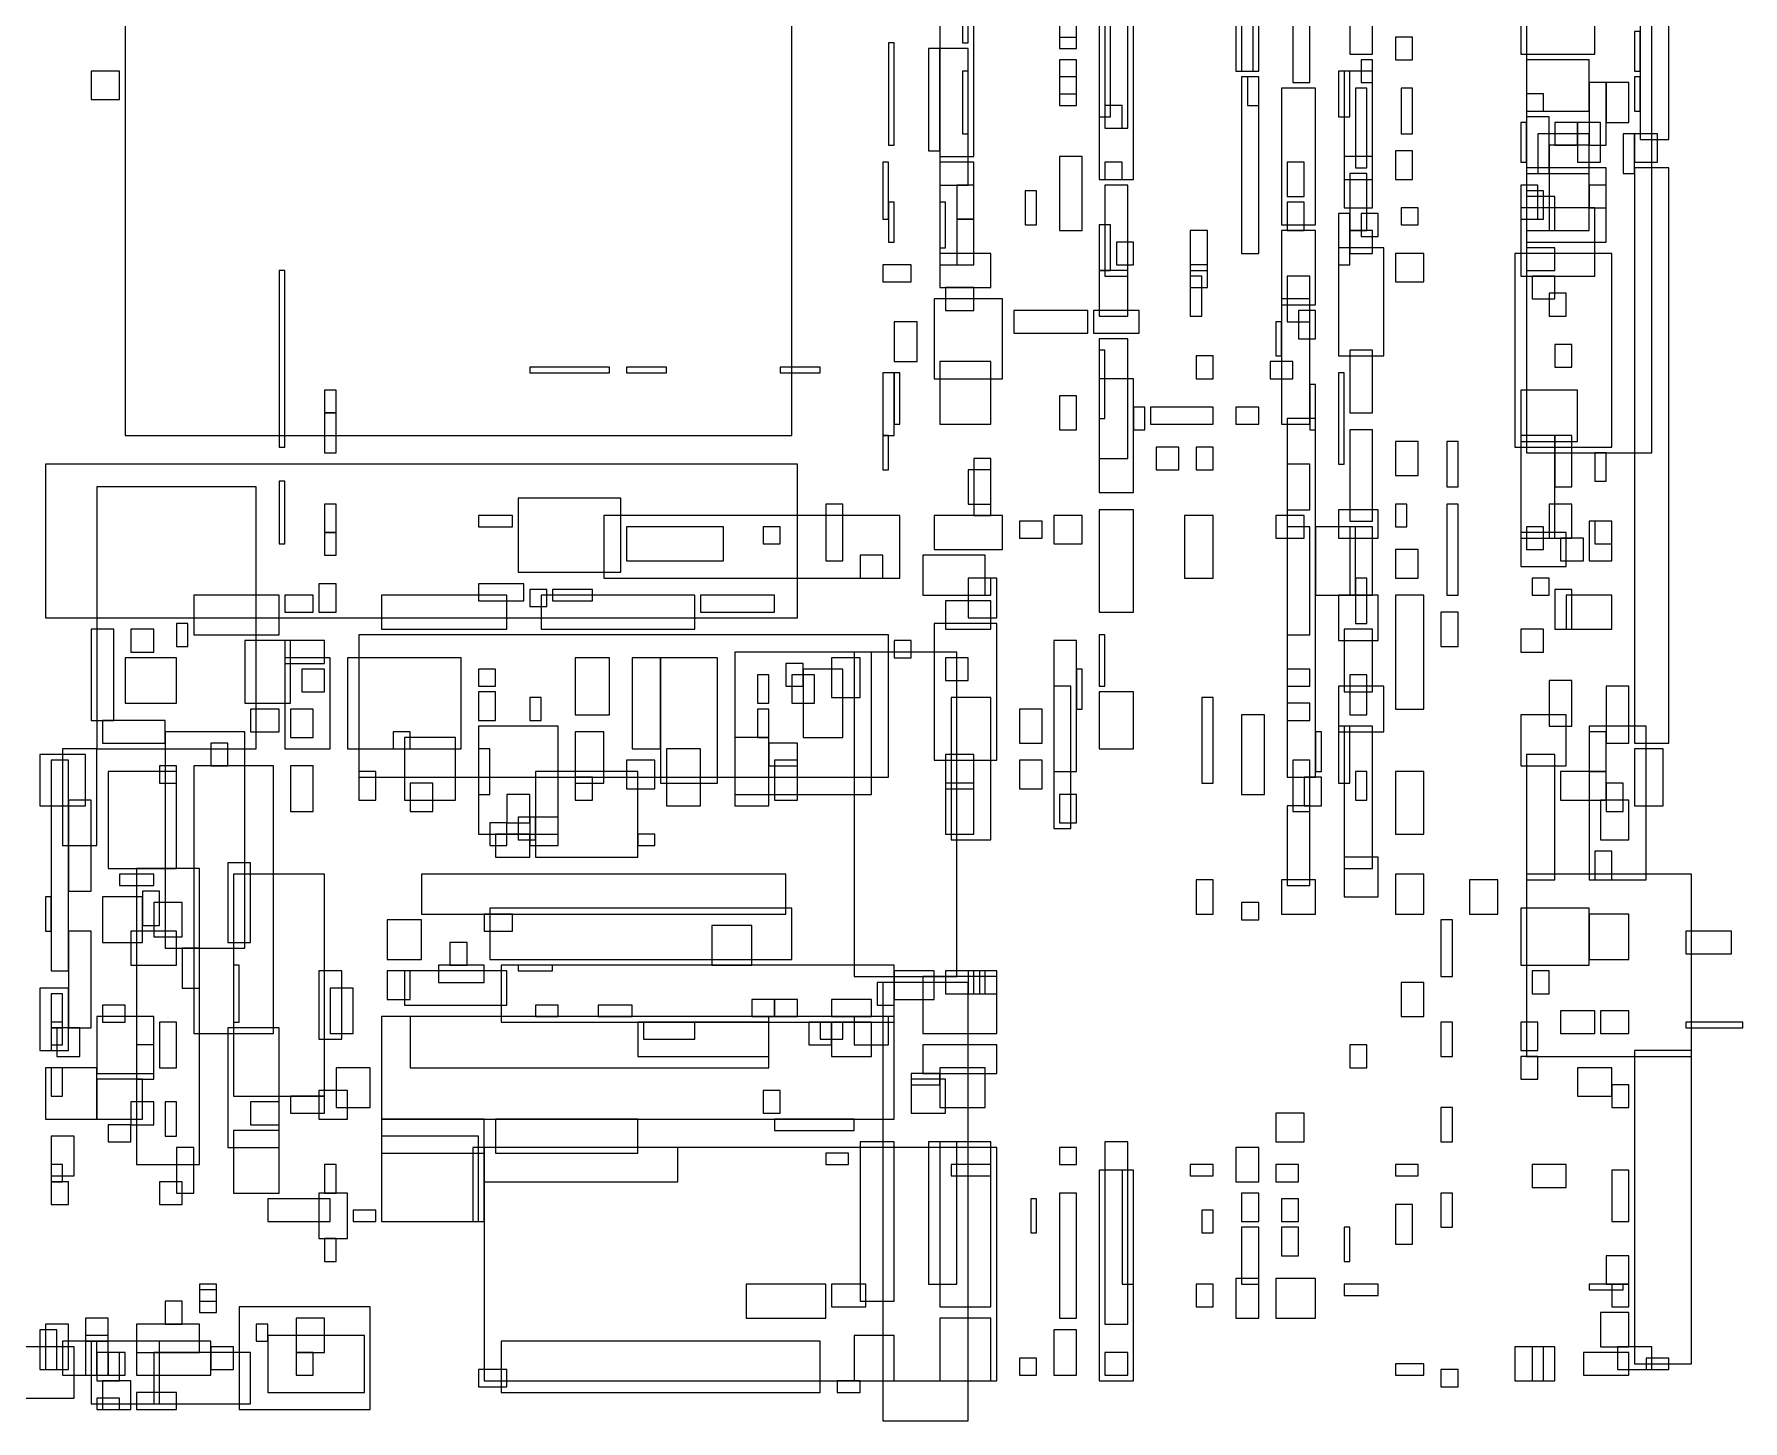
# Model space of a CAD drawing. Header units: metres. Extents: x 1 to 103, y 1 to 45.
# Drawn here: x 18.49 to 44.06, y 1.45 to 22.2 of the extents above; entities that cross this region are included whole.
import ezdxf

# ---------------------------------------------------------------- set-up
doc = ezdxf.new("R2010")
doc.units = ezdxf.units.M
for name, color, linetype in [('A_BLUE', 5, 'Continuous'), ('A_GREEN', 3, 'Continuous'), ('A_MAGENTA', 6, 'Continuous'), ('A_ORANGE', 30, 'Continuous'), ('A_RED', 1, 'Continuous'), ('A_WHITE', 7, 'Continuous'), ('A_YELLOW', 2, 'Continuous')]:
    doc.layers.add(name, color=color, linetype=linetype)

msp = doc.modelspace()

# ---------------------------------------------------------------- linework, layer by layer
at = {"layer": 'A_BLUE'}
for points in [[(25.312, 8.352), (29.83, 8.352), (29.83, 9.119), (25.312, 9.119)], [(20.966, 3.239), (21.222, 3.239), (21.222, 3.494), (20.966, 3.494)]]:
    msp.add_lwpolyline(points, close=True, dxfattribs=at)
at = {"layer": 'A_GREEN'}
for points in [[(40.824, 21.051), (41.761, 21.051), (41.761, 21.818), (40.824, 21.818)], [(42.017, 20.881), (42.358, 20.881), (42.358, 21.477), (42.017, 21.477)], [(34.517, 20.795), (34.773, 20.795), (34.773, 21.136), (34.517, 21.136)], [(42.273, 20.114), (42.443, 20.114), (42.443, 20.71), (42.273, 20.71)], [(31.193, 19.432), (31.278, 19.432), (31.278, 20.284), (31.193, 20.284)], [(31.193, 15.682), (31.278, 15.682), (31.278, 16.193), (31.193, 16.193)], [(41.761, 9.545), (42.614, 9.545), (42.614, 11.847), (41.761, 11.847)], [(25.312, 10.057), (25.568, 10.057), (25.568, 10.398), (25.312, 10.398)], [(25.909, 10.057), (26.335, 10.057), (26.335, 10.483), (25.909, 10.483)], [(27.528, 10.057), (27.784, 10.057), (27.784, 10.227), (27.528, 10.227)], [(19.602, 2.131), (19.858, 2.131), (19.858, 2.472), (19.602, 2.472)], [(22.415, 2.131), (22.67, 2.131), (22.67, 2.472), (22.415, 2.472)]]:
    msp.add_lwpolyline(points, close=True, dxfattribs=at)
at = {"layer": 'A_MAGENTA'}
for points in [[(19.858, 16.193), (29.83, 16.193), (29.83, 25.994), (19.858, 25.994)], [(42.528, 20.625), (42.955, 20.625), (42.955, 24.716), (42.528, 24.716)], [(42.443, 11.591), (42.955, 11.591), (42.955, 20.199), (42.443, 20.199)], [(41.25, 17.216), (41.506, 17.216), (41.506, 17.557), (41.25, 17.557)], [(41.25, 15.426), (41.506, 15.426), (41.506, 16.193), (41.25, 16.193)], [(25.739, 14.148), (27.273, 14.148), (27.273, 15.256), (25.739, 15.256)], [(30.341, 14.318), (30.597, 14.318), (30.597, 15.17), (30.341, 15.17)], [(41.165, 14.659), (41.506, 14.659), (41.506, 15.17), (41.165, 15.17)], [(27.358, 14.318), (28.807, 14.318), (28.807, 14.83), (27.358, 14.83)], [(29.403, 14.574), (29.659, 14.574), (29.659, 14.83), (29.403, 14.83)], [(41.25, 13.295), (41.506, 13.295), (41.506, 13.892), (41.25, 13.892)], [(20.881, 13.21), (22.159, 13.21), (22.159, 13.807), (20.881, 13.807)], [(22.244, 13.551), (22.67, 13.551), (22.67, 13.807), (22.244, 13.807)], [(23.693, 13.295), (25.568, 13.295), (25.568, 13.807), (23.693, 13.807)], [(26.08, 13.295), (28.381, 13.295), (28.381, 13.807), (26.08, 13.807)], [(28.466, 13.551), (29.574, 13.551), (29.574, 13.807), (28.466, 13.807)], [(30.767, 8.097), (32.301, 8.097), (32.301, 12.955), (30.767, 12.955)], [(41.165, 11.847), (41.506, 11.847), (41.506, 12.528), (41.165, 12.528)], [(21.136, 11.25), (21.392, 11.25), (21.392, 11.591), (21.136, 11.591)], [(20.881, 7.244), (22.074, 7.244), (22.074, 11.25), (20.881, 11.25)], [(19.602, 9.716), (20.625, 9.716), (20.625, 11.165), (19.602, 11.165)], [(24.119, 10.568), (24.46, 10.568), (24.46, 10.994), (24.119, 10.994)], [(19.006, 9.375), (19.347, 9.375), (19.347, 10.739), (19.006, 10.739)], [(24.29, 9.034), (29.744, 9.034), (29.744, 9.631), (24.29, 9.631)], [(25.227, 8.778), (25.653, 8.778), (25.653, 9.034), (25.227, 9.034)], [(19.006, 7.33), (19.347, 7.33), (19.347, 8.778), (19.006, 8.778)], [(23.778, 8.352), (24.29, 8.352), (24.29, 8.949), (23.778, 8.949)], [(24.716, 8.267), (24.972, 8.267), (24.972, 8.608), (24.716, 8.608)], [(31.193, 1.449), (32.472, 1.449), (32.472, 8.011), (31.193, 8.011)], [(42.443, 2.301), (43.295, 2.301), (43.295, 6.989), (42.443, 6.989)], [(25.398, 5.455), (27.528, 5.455), (27.528, 5.966), (25.398, 5.966)], [(29.574, 5.795), (30.767, 5.795), (30.767, 5.966), (29.574, 5.966)], [(25.483, 1.875), (30.256, 1.875), (30.256, 2.642), (25.483, 2.642)], [(20.284, 1.705), (21.733, 1.705), (21.733, 2.472), (20.284, 2.472)], [(30.511, 1.875), (30.852, 1.875), (30.852, 2.045), (30.511, 2.045)]]:
    msp.add_lwpolyline(points, close=True, dxfattribs=at)
at = {"layer": 'A_ORANGE'}
for points in [[(40.739, 21.903), (41.847, 21.903), (41.847, 24.886), (40.739, 24.886)], [(32.045, 20.369), (32.557, 20.369), (32.557, 23.608), (32.045, 23.608)], [(34.432, 20.966), (34.602, 20.966), (34.602, 22.585), (34.432, 22.585)], [(36.562, 21.648), (36.733, 21.648), (36.733, 22.585), (36.562, 22.585)], [(34.432, 20.028), (34.943, 20.028), (34.943, 22.33), (34.432, 22.33)], [(31.278, 20.54), (31.364, 20.54), (31.364, 22.074), (31.278, 22.074)], [(36.562, 18.92), (36.818, 18.92), (36.818, 21.562), (36.562, 21.562)], [(38.097, 20.028), (38.523, 20.028), (38.523, 21.648), (38.097, 21.648)], [(38.949, 20.71), (39.119, 20.71), (39.119, 21.392), (38.949, 21.392)], [(40.824, 21.051), (41.08, 21.051), (41.08, 21.307), (40.824, 21.307)], [(40.824, 20.114), (41.165, 20.114), (41.165, 20.966), (40.824, 20.966)], [(41.25, 20.54), (41.591, 20.54), (41.591, 20.881), (41.25, 20.881)], [(41.591, 20.284), (41.932, 20.284), (41.932, 20.881), (41.591, 20.881)], [(42.443, 20.284), (42.784, 20.284), (42.784, 20.71), (42.443, 20.71)], [(32.045, 18.75), (32.557, 18.75), (32.557, 20.284), (32.045, 20.284)], [(37.244, 19.773), (37.5, 19.773), (37.5, 20.284), (37.244, 20.284)], [(41.761, 19.602), (42.017, 19.602), (42.017, 19.943), (41.761, 19.943)], [(31.278, 19.091), (31.364, 19.091), (31.364, 19.688), (31.278, 19.688)], [(37.244, 19.261), (37.5, 19.261), (37.5, 19.688), (37.244, 19.688)], [(40.824, 19.432), (41.08, 19.432), (41.08, 19.858), (40.824, 19.858)], [(40.739, 18.58), (41.847, 18.58), (41.847, 19.602), (40.739, 19.602)], [(34.432, 18.665), (34.602, 18.665), (34.602, 19.347), (34.432, 19.347)], [(38.182, 18.92), (38.523, 18.92), (38.523, 19.261), (38.182, 19.261)], [(34.688, 18.75), (34.943, 18.75), (34.943, 19.091), (34.688, 19.091)], [(34.432, 17.983), (34.858, 17.983), (34.858, 18.665), (34.432, 18.665)], [(32.131, 18.068), (32.557, 18.068), (32.557, 18.409), (32.131, 18.409)], [(37.244, 17.898), (37.585, 17.898), (37.585, 18.58), (37.244, 18.58)], [(40.909, 18.239), (41.25, 18.239), (41.25, 18.58), (40.909, 18.58)], [(34.432, 16.449), (34.517, 16.449), (34.517, 17.472), (34.432, 17.472)], [(32.045, 16.364), (32.812, 16.364), (32.812, 17.301), (32.045, 17.301)], [(34.432, 15.341), (34.943, 15.341), (34.943, 17.045), (34.432, 17.045)], [(37.244, 11.08), (37.67, 11.08), (37.67, 16.449), (37.244, 16.449)], [(32.557, 15), (32.812, 15), (32.812, 15.852), (32.557, 15.852)], [(19.432, 11.506), (21.818, 11.506), (21.818, 15.426), (19.432, 15.426)], [(38.182, 13.807), (38.523, 13.807), (38.523, 14.83), (38.182, 14.83)], [(40.824, 14.489), (41.08, 14.489), (41.08, 14.83), (40.824, 14.83)], [(32.472, 13.807), (32.812, 13.807), (32.812, 14.062), (32.472, 14.062)], [(40.909, 13.807), (41.165, 13.807), (41.165, 14.062), (40.909, 14.062)], [(31.96, 11.335), (32.898, 11.335), (32.898, 13.381), (31.96, 13.381)], [(33.75, 11.165), (34.091, 11.165), (34.091, 13.125), (33.75, 13.125)], [(34.432, 12.443), (34.517, 12.443), (34.517, 13.21), (34.432, 13.21)], [(38.097, 12.358), (38.523, 12.358), (38.523, 13.295), (38.097, 13.295)], [(22.244, 11.506), (22.926, 11.506), (22.926, 12.869), (22.244, 12.869)], [(23.182, 11.506), (24.886, 11.506), (24.886, 12.869), (23.182, 12.869)], [(26.591, 12.017), (27.102, 12.017), (27.102, 12.869), (26.591, 12.869)], [(27.443, 11.506), (27.869, 11.506), (27.869, 12.869), (27.443, 12.869)], [(27.869, 10.994), (28.722, 10.994), (28.722, 12.869), (27.869, 12.869)], [(28.977, 10.824), (31.023, 10.824), (31.023, 12.955), (28.977, 12.955)], [(25.142, 12.443), (25.398, 12.443), (25.398, 12.699), (25.142, 12.699)], [(25.142, 11.932), (25.398, 11.932), (25.398, 12.358), (25.142, 12.358)], [(25.909, 11.932), (26.08, 11.932), (26.08, 12.273), (25.909, 12.273)], [(25.142, 10.227), (26.335, 10.227), (26.335, 11.847), (25.142, 11.847)], [(38.097, 9.716), (38.523, 9.716), (38.523, 11.847), (38.097, 11.847)], [(23.864, 11.506), (24.119, 11.506), (24.119, 11.761), (23.864, 11.761)], [(26.591, 10.994), (27.017, 10.994), (27.017, 11.761), (26.591, 11.761)], [(18.75, 8.182), (19.006, 8.182), (19.006, 11.335), (18.75, 11.335)], [(22.33, 10.568), (22.67, 10.568), (22.67, 11.25), (22.33, 11.25)], [(32.131, 10.227), (32.557, 10.227), (32.557, 10.994), (32.131, 10.994)], [(37.244, 9.46), (37.585, 9.46), (37.585, 10.653), (37.244, 10.653)], [(20.028, 5.284), (20.966, 5.284), (20.966, 9.716), (20.028, 9.716)], [(21.392, 8.608), (21.733, 8.608), (21.733, 9.801), (21.392, 9.801)], [(21.477, 7.415), (21.562, 7.415), (21.562, 8.267), (21.477, 8.267)], [(23.778, 7.756), (24.119, 7.756), (24.119, 8.182), (23.778, 8.182)], [(24.545, 8.011), (25.227, 8.011), (25.227, 8.267), (24.545, 8.267)], [(25.483, 7.415), (31.364, 7.415), (31.364, 8.267), (25.483, 8.267)], [(32.472, 7.841), (32.727, 7.841), (32.727, 8.182), (32.472, 8.182)], [(18.75, 7.33), (18.92, 7.33), (18.92, 7.841), (18.75, 7.841)], [(19.517, 7.415), (19.858, 7.415), (19.858, 7.67), (19.517, 7.67)], [(24.119, 6.733), (29.489, 6.733), (29.489, 7.5), (24.119, 7.5)], [(18.75, 6.989), (19.006, 6.989), (19.006, 7.33), (18.75, 7.33)], [(21.392, 5.54), (22.159, 5.54), (22.159, 7.33), (21.392, 7.33)], [(18.75, 6.307), (18.92, 6.307), (18.92, 6.733), (18.75, 6.733)], [(23.693, 5.455), (25.227, 5.455), (25.227, 5.966), (23.693, 5.966)], [(30.852, 3.239), (31.364, 3.239), (31.364, 5.625), (30.852, 5.625)], [(32.045, 3.153), (32.812, 3.153), (32.812, 5.625), (32.045, 5.625)], [(34.517, 2.898), (34.858, 2.898), (34.858, 5.625), (34.517, 5.625)], [(25.057, 4.432), (25.227, 4.432), (25.227, 5.54), (25.057, 5.54)], [(18.75, 5.028), (18.92, 5.028), (18.92, 5.284), (18.75, 5.284)], [(20.369, 4.688), (20.71, 4.688), (20.71, 5.028), (20.369, 5.028)], [(21.562, 1.619), (23.523, 1.619), (23.523, 3.153), (21.562, 3.153)], [(18.665, 2.216), (19.006, 2.216), (19.006, 2.898), (18.665, 2.898)], [(20.028, 2.472), (20.966, 2.472), (20.966, 2.898), (20.028, 2.898)], [(32.045, 2.045), (32.812, 2.045), (32.812, 2.983), (32.045, 2.983)], [(19.261, 2.131), (19.602, 2.131), (19.602, 2.727), (19.261, 2.727)], [(30.767, 2.045), (31.364, 2.045), (31.364, 2.727), (30.767, 2.727)], [(42.188, 2.216), (42.699, 2.216), (42.699, 2.557), (42.188, 2.557)], [(34.517, 2.131), (34.858, 2.131), (34.858, 2.472), (34.517, 2.472)], [(19.517, 1.619), (19.943, 1.619), (19.943, 2.045), (19.517, 2.045)]]:
    msp.add_lwpolyline(points, close=True, dxfattribs=at)
at = {"layer": 'A_RED'}
for points in [[(36.477, 21.648), (36.818, 21.648), (36.818, 22.926), (36.477, 22.926)], [(32.386, 22.074), (32.472, 22.074), (32.472, 22.585), (32.386, 22.585)], [(33.835, 21.989), (34.091, 21.989), (34.091, 22.33), (33.835, 22.33)], [(31.875, 20.455), (32.045, 20.455), (32.045, 21.989), (31.875, 21.989)], [(32.386, 20.71), (32.472, 20.71), (32.472, 21.648), (32.386, 21.648)], [(33.835, 21.136), (34.091, 21.136), (34.091, 21.562), (33.835, 21.562)], [(36.648, 21.136), (36.818, 21.136), (36.818, 21.562), (36.648, 21.562)], [(38.011, 20.966), (38.182, 20.966), (38.182, 21.648), (38.011, 21.648)], [(40.739, 20.284), (40.824, 20.284), (40.824, 20.881), (40.739, 20.881)], [(41.165, 19.261), (41.761, 19.261), (41.761, 20.54), (41.165, 20.54)], [(33.835, 19.261), (34.176, 19.261), (34.176, 20.369), (33.835, 20.369)], [(40.739, 19.432), (40.994, 19.432), (40.994, 19.943), (40.739, 19.943)], [(32.045, 19.006), (32.131, 19.006), (32.131, 19.688), (32.045, 19.688)], [(33.324, 19.347), (33.494, 19.347), (33.494, 19.858), (33.324, 19.858)], [(32.301, 18.75), (32.557, 18.75), (32.557, 19.432), (32.301, 19.432)], [(38.011, 18.75), (38.182, 18.75), (38.182, 19.517), (38.011, 19.517)], [(38.949, 19.347), (39.205, 19.347), (39.205, 19.602), (38.949, 19.602)], [(35.795, 18.665), (36.051, 18.665), (36.051, 19.261), (35.795, 19.261)], [(35.795, 17.983), (35.966, 17.983), (35.966, 18.58), (35.795, 18.58)], [(41.165, 17.983), (41.42, 17.983), (41.42, 18.324), (41.165, 18.324)], [(31.364, 17.301), (31.705, 17.301), (31.705, 17.898), (31.364, 17.898)], [(37.074, 17.386), (37.159, 17.386), (37.159, 17.898), (37.074, 17.898)], [(31.364, 16.364), (31.449, 16.364), (31.449, 17.131), (31.364, 17.131)], [(38.011, 15.767), (38.097, 15.767), (38.097, 17.131), (38.011, 17.131)], [(37.585, 16.278), (37.67, 16.278), (37.67, 16.96), (37.585, 16.96)], [(40.739, 16.108), (41.591, 16.108), (41.591, 16.875), (40.739, 16.875)], [(33.835, 16.278), (34.091, 16.278), (34.091, 16.79), (33.835, 16.79)], [(34.943, 16.278), (35.114, 16.278), (35.114, 16.619), (34.943, 16.619)], [(35.199, 16.364), (36.136, 16.364), (36.136, 16.619), (35.199, 16.619)], [(36.477, 16.364), (36.818, 16.364), (36.818, 16.619), (36.477, 16.619)], [(35.284, 15.682), (35.625, 15.682), (35.625, 16.023), (35.284, 16.023)], [(35.881, 15.682), (36.136, 15.682), (36.136, 16.023), (35.881, 16.023)], [(18.665, 13.466), (29.915, 13.466), (29.915, 15.767), (18.665, 15.767)], [(32.472, 15.17), (32.812, 15.17), (32.812, 15.682), (32.472, 15.682)], [(37.67, 13.807), (38.267, 13.807), (38.267, 14.83), (37.67, 14.83)], [(40.739, 14.233), (41.42, 14.233), (41.42, 14.744), (40.739, 14.744)], [(32.472, 13.466), (32.898, 13.466), (32.898, 14.062), (32.472, 14.062)], [(19.347, 11.932), (19.688, 11.932), (19.688, 13.295), (19.347, 13.295)], [(19.943, 12.955), (20.284, 12.955), (20.284, 13.295), (19.943, 13.295)], [(40.739, 12.955), (41.08, 12.955), (41.08, 13.295), (40.739, 13.295)], [(19.858, 12.188), (20.625, 12.188), (20.625, 12.869), (19.858, 12.869)], [(29.744, 12.443), (30, 12.443), (30, 12.784), (29.744, 12.784)], [(33.75, 10.312), (34.006, 10.312), (34.006, 12.443), (33.75, 12.443)], [(38.011, 10.994), (38.182, 10.994), (38.182, 11.847), (38.011, 11.847)], [(40.739, 11.25), (41.42, 11.25), (41.42, 12.017), (40.739, 12.017)], [(20.455, 8.523), (21.648, 8.523), (21.648, 11.761), (20.455, 11.761)], [(24.034, 10.739), (24.801, 10.739), (24.801, 11.676), (24.034, 11.676)], [(25.142, 10.824), (25.312, 10.824), (25.312, 11.506), (25.142, 11.506)], [(27.955, 10.653), (28.466, 10.653), (28.466, 11.506), (27.955, 11.506)], [(28.977, 10.653), (29.489, 10.653), (29.489, 11.676), (28.977, 11.676)], [(37.67, 11.165), (37.756, 11.165), (37.756, 11.761), (37.67, 11.761)], [(18.58, 10.653), (19.261, 10.653), (19.261, 11.42), (18.58, 11.42)], [(27.358, 10.909), (27.784, 10.909), (27.784, 11.335), (27.358, 11.335)], [(29.574, 10.739), (29.915, 10.739), (29.915, 11.335), (29.574, 11.335)], [(23.352, 10.739), (23.608, 10.739), (23.608, 11.165), (23.352, 11.165)], [(26.591, 10.739), (26.847, 10.739), (26.847, 11.08), (26.591, 11.08)], [(39.972, 9.034), (40.398, 9.034), (40.398, 9.545), (39.972, 9.545)], [(18.665, 8.778), (18.75, 8.778), (18.75, 9.29), (18.665, 9.29)], [(39.545, 8.097), (39.716, 8.097), (39.716, 8.949), (39.545, 8.949)], [(20.71, 7.926), (20.966, 7.926), (20.966, 8.523), (20.71, 8.523)], [(25.739, 8.182), (26.25, 8.182), (26.25, 8.267), (25.739, 8.267)], [(31.364, 7.756), (31.96, 7.756), (31.96, 8.182), (31.364, 8.182)], [(32.642, 7.841), (32.898, 7.841), (32.898, 8.182), (32.642, 8.182)], [(18.58, 6.989), (19.006, 6.989), (19.006, 7.926), (18.58, 7.926)], [(25.994, 7.5), (26.335, 7.5), (26.335, 7.67), (25.994, 7.67)], [(26.932, 7.5), (27.443, 7.5), (27.443, 7.67), (26.932, 7.67)], [(29.233, 7.5), (29.574, 7.5), (29.574, 7.756), (29.233, 7.756)], [(29.574, 7.5), (29.915, 7.5), (29.915, 7.756), (29.574, 7.756)], [(30.426, 7.5), (31.023, 7.5), (31.023, 7.756), (30.426, 7.756)], [(18.835, 6.903), (19.176, 6.903), (19.176, 7.33), (18.835, 7.33)], [(27.528, 6.903), (29.489, 6.903), (29.489, 7.415), (27.528, 7.415)], [(30.085, 7.074), (30.426, 7.074), (30.426, 7.415), (30.085, 7.415)], [(30.426, 6.903), (31.023, 6.903), (31.023, 7.415), (30.426, 7.415)], [(39.545, 6.903), (39.716, 6.903), (39.716, 7.415), (39.545, 7.415)], [(18.665, 5.966), (19.432, 5.966), (19.432, 6.733), (18.665, 6.733)], [(31.619, 6.477), (32.045, 6.477), (32.045, 6.648), (31.619, 6.648)], [(39.545, 5.625), (39.716, 5.625), (39.716, 6.136), (39.545, 6.136)], [(18.75, 5.114), (19.091, 5.114), (19.091, 5.71), (18.75, 5.71)], [(31.875, 3.494), (32.301, 3.494), (32.301, 5.625), (31.875, 5.625)], [(25.227, 5.028), (28.125, 5.028), (28.125, 5.54), (25.227, 5.54)], [(25.227, 2.045), (32.898, 2.045), (32.898, 5.54), (25.227, 5.54)], [(30.341, 5.284), (30.682, 5.284), (30.682, 5.455), (30.341, 5.455)], [(33.835, 5.284), (34.091, 5.284), (34.091, 5.54), (33.835, 5.54)], [(34.432, 2.045), (34.943, 2.045), (34.943, 5.199), (34.432, 5.199)], [(34.773, 3.494), (34.943, 3.494), (34.943, 5.199), (34.773, 5.199)], [(33.835, 2.983), (34.091, 2.983), (34.091, 4.858), (33.835, 4.858)], [(36.562, 4.432), (36.818, 4.432), (36.818, 4.858), (36.562, 4.858)], [(39.545, 4.347), (39.716, 4.347), (39.716, 4.858), (39.545, 4.858)], [(33.409, 4.261), (33.494, 4.261), (33.494, 4.773), (33.409, 4.773)], [(38.864, 4.091), (39.119, 4.091), (39.119, 4.688), (38.864, 4.688)], [(35.966, 4.261), (36.136, 4.261), (36.136, 4.602), (35.966, 4.602)], [(36.562, 3.494), (36.818, 3.494), (36.818, 4.347), (36.562, 4.347)], [(38.097, 3.835), (38.182, 3.835), (38.182, 4.347), (38.097, 4.347)], [(18.58, 2.216), (18.835, 2.216), (18.835, 2.812), (18.58, 2.812)], [(33.75, 2.131), (34.091, 2.131), (34.091, 2.812), (33.75, 2.812)], [(18.92, 2.131), (19.432, 2.131), (19.432, 2.642), (18.92, 2.642)], [(20.028, 2.131), (21.136, 2.131), (21.136, 2.642), (20.028, 2.642)], [(33.239, 2.131), (33.494, 2.131), (33.494, 2.386), (33.239, 2.386)], [(42.614, 2.216), (42.955, 2.216), (42.955, 2.386), (42.614, 2.386)], [(39.545, 1.96), (39.801, 1.96), (39.801, 2.216), (39.545, 2.216)], [(20.028, 1.619), (20.625, 1.619), (20.625, 1.875), (20.028, 1.875)], [(19.432, 1.619), (19.773, 1.619), (19.773, 1.79), (19.432, 1.79)]]:
    msp.add_lwpolyline(points, close=True, dxfattribs=at)
at = {"layer": 'A_WHITE'}
for points in [[(37.33, 21.477), (37.585, 21.477), (37.585, 23.778), (37.33, 23.778)], [(33.835, 22.159), (34.091, 22.159), (34.091, 22.926), (33.835, 22.926)], [(42.443, 21.648), (42.528, 21.648), (42.528, 22.244), (42.443, 22.244)], [(38.864, 21.818), (39.119, 21.818), (39.119, 22.159), (38.864, 22.159)], [(33.835, 21.307), (34.091, 21.307), (34.091, 21.818), (33.835, 21.818)], [(38.352, 21.477), (38.523, 21.477), (38.523, 21.818), (38.352, 21.818)], [(19.347, 21.222), (19.773, 21.222), (19.773, 21.648), (19.347, 21.648)], [(41.761, 20.54), (42.017, 20.54), (42.017, 21.477), (41.761, 21.477)], [(42.443, 21.051), (42.528, 21.051), (42.528, 21.562), (42.443, 21.562)], [(37.159, 19.347), (37.67, 19.347), (37.67, 21.392), (37.159, 21.392)], [(40.994, 20.114), (41.761, 20.114), (41.761, 20.71), (40.994, 20.71)], [(38.097, 19.602), (38.523, 19.602), (38.523, 20.369), (38.097, 20.369)], [(38.864, 20.028), (39.119, 20.028), (39.119, 20.455), (38.864, 20.455)], [(32.301, 19.432), (32.557, 19.432), (32.557, 19.943), (32.301, 19.943)], [(40.824, 19.091), (42.017, 19.091), (42.017, 20.199), (40.824, 20.199)], [(38.352, 19.176), (38.608, 19.176), (38.608, 19.517), (38.352, 19.517)], [(37.159, 18.153), (37.67, 18.153), (37.67, 19.261), (37.159, 19.261)], [(38.011, 17.386), (38.693, 17.386), (38.693, 19.006), (38.011, 19.006)], [(22.159, 16.023), (22.244, 16.023), (22.244, 18.665), (22.159, 18.665)], [(31.193, 18.494), (31.619, 18.494), (31.619, 18.75), (31.193, 18.75)], [(32.045, 18.409), (32.812, 18.409), (32.812, 18.92), (32.045, 18.92)], [(35.795, 18.409), (36.051, 18.409), (36.051, 18.75), (35.795, 18.75)], [(38.864, 18.494), (39.29, 18.494), (39.29, 18.92), (38.864, 18.92)], [(40.653, 16.023), (42.102, 16.023), (42.102, 18.92), (40.653, 18.92)], [(31.96, 17.045), (32.983, 17.045), (32.983, 18.239), (31.96, 18.239)], [(33.153, 17.727), (34.261, 17.727), (34.261, 18.068), (33.153, 18.068)], [(34.347, 17.727), (35.028, 17.727), (35.028, 18.068), (34.347, 18.068)], [(37.415, 17.642), (37.67, 17.642), (37.67, 18.068), (37.415, 18.068)], [(35.881, 17.045), (36.136, 17.045), (36.136, 17.386), (35.881, 17.386)], [(25.909, 17.131), (27.102, 17.131), (27.102, 17.216), (25.909, 17.216)], [(27.358, 17.131), (27.955, 17.131), (27.955, 17.216), (27.358, 17.216)], [(29.659, 17.131), (30.256, 17.131), (30.256, 17.216), (29.659, 17.216)], [(36.989, 17.045), (37.33, 17.045), (37.33, 17.301), (36.989, 17.301)], [(22.841, 16.534), (23.011, 16.534), (23.011, 16.875), (22.841, 16.875)], [(22.841, 15.938), (23.011, 15.938), (23.011, 16.534), (22.841, 16.534)], [(40.739, 14.659), (41.25, 14.659), (41.25, 16.193), (40.739, 16.193)], [(38.864, 15.597), (39.205, 15.597), (39.205, 16.108), (38.864, 16.108)], [(39.631, 15.426), (39.801, 15.426), (39.801, 16.108), (39.631, 16.108)], [(41.847, 15.511), (42.017, 15.511), (42.017, 15.938), (41.847, 15.938)], [(22.159, 14.574), (22.244, 14.574), (22.244, 15.511), (22.159, 15.511)], [(22.841, 14.744), (23.011, 14.744), (23.011, 15.17), (22.841, 15.17)], [(38.864, 14.83), (39.034, 14.83), (39.034, 15.17), (38.864, 15.17)], [(39.631, 13.807), (39.801, 13.807), (39.801, 15.17), (39.631, 15.17)], [(25.142, 14.83), (25.653, 14.83), (25.653, 15), (25.142, 15)], [(27.017, 14.062), (31.449, 14.062), (31.449, 15), (27.017, 15)], [(31.96, 14.489), (32.983, 14.489), (32.983, 15), (31.96, 15)], [(33.239, 14.659), (33.58, 14.659), (33.58, 14.915), (33.239, 14.915)], [(33.75, 14.574), (34.176, 14.574), (34.176, 15), (33.75, 15)], [(34.432, 13.551), (34.943, 13.551), (34.943, 15.085), (34.432, 15.085)], [(35.71, 14.062), (36.136, 14.062), (36.136, 15), (35.71, 15)], [(37.074, 14.659), (37.5, 14.659), (37.5, 15), (37.074, 15)], [(38.011, 14.659), (38.608, 14.659), (38.608, 15.085), (38.011, 15.085)], [(41.761, 14.318), (42.102, 14.318), (42.102, 14.915), (41.761, 14.915)], [(22.841, 14.403), (23.011, 14.403), (23.011, 14.744), (22.841, 14.744)], [(41.335, 14.318), (41.676, 14.318), (41.676, 14.659), (41.335, 14.659)], [(30.852, 14.062), (31.193, 14.062), (31.193, 14.403), (30.852, 14.403)], [(31.79, 13.807), (32.727, 13.807), (32.727, 14.403), (31.79, 14.403)], [(38.864, 14.062), (39.205, 14.062), (39.205, 14.489), (38.864, 14.489)], [(22.756, 13.551), (23.011, 13.551), (23.011, 13.977), (22.756, 13.977)], [(25.142, 13.722), (25.824, 13.722), (25.824, 13.977), (25.142, 13.977)], [(25.909, 13.636), (26.165, 13.636), (26.165, 13.892), (25.909, 13.892)], [(26.25, 13.722), (26.847, 13.722), (26.847, 13.892), (26.25, 13.892)], [(32.131, 13.295), (32.812, 13.295), (32.812, 13.722), (32.131, 13.722)], [(38.011, 13.125), (38.608, 13.125), (38.608, 13.807), (38.011, 13.807)], [(38.864, 12.102), (39.29, 12.102), (39.29, 13.807), (38.864, 13.807)], [(41.42, 13.295), (42.102, 13.295), (42.102, 13.807), (41.42, 13.807)], [(39.545, 13.04), (39.801, 13.04), (39.801, 13.551), (39.545, 13.551)], [(31.364, 12.869), (31.619, 12.869), (31.619, 13.125), (31.364, 13.125)], [(30.426, 12.273), (30.852, 12.273), (30.852, 12.869), (30.426, 12.869)], [(32.131, 12.528), (32.472, 12.528), (32.472, 12.869), (32.131, 12.869)], [(29.83, 12.188), (30.17, 12.188), (30.17, 12.614), (29.83, 12.614)], [(34.091, 12.102), (34.176, 12.102), (34.176, 12.699), (34.091, 12.699)], [(34.432, 11.506), (34.943, 11.506), (34.943, 12.358), (34.432, 12.358)], [(38.011, 11.761), (38.693, 11.761), (38.693, 12.443), (38.011, 12.443)], [(33.239, 11.591), (33.58, 11.591), (33.58, 12.102), (33.239, 12.102)], [(35.966, 10.994), (36.136, 10.994), (36.136, 12.273), (35.966, 12.273)], [(19.517, 11.591), (20.455, 11.591), (20.455, 11.932), (19.517, 11.932)], [(36.562, 10.824), (36.903, 10.824), (36.903, 12.017), (36.562, 12.017)], [(18.92, 10.057), (19.432, 10.057), (19.432, 11.506), (18.92, 11.506)], [(29.489, 11.25), (29.915, 11.25), (29.915, 11.591), (29.489, 11.591)], [(41.761, 11.165), (42.017, 11.165), (42.017, 11.761), (41.761, 11.761)], [(20.369, 10.994), (20.625, 10.994), (20.625, 11.25), (20.369, 11.25)], [(32.131, 10.909), (32.557, 10.909), (32.557, 11.42), (32.131, 11.42)], [(33.239, 10.909), (33.58, 10.909), (33.58, 11.335), (33.239, 11.335)], [(40.824, 9.545), (41.25, 9.545), (41.25, 11.42), (40.824, 11.42)], [(25.994, 9.886), (27.528, 9.886), (27.528, 11.165), (25.994, 11.165)], [(37.5, 10.653), (37.756, 10.653), (37.756, 11.08), (37.5, 11.08)], [(38.864, 10.227), (39.29, 10.227), (39.29, 11.165), (38.864, 11.165)], [(41.335, 10.739), (42.017, 10.739), (42.017, 11.165), (41.335, 11.165)], [(25.568, 10.398), (25.909, 10.398), (25.909, 10.824), (25.568, 10.824)], [(33.835, 10.398), (34.091, 10.398), (34.091, 10.824), (33.835, 10.824)], [(41.932, 10.142), (42.358, 10.142), (42.358, 10.739), (41.932, 10.739)], [(25.398, 9.886), (25.909, 9.886), (25.909, 10.227), (25.398, 10.227)], [(41.847, 9.545), (42.102, 9.545), (42.102, 9.972), (41.847, 9.972)], [(38.097, 9.29), (38.608, 9.29), (38.608, 9.886), (38.097, 9.886)], [(19.773, 9.46), (20.284, 9.46), (20.284, 9.631), (19.773, 9.631)], [(35.881, 9.034), (36.136, 9.034), (36.136, 9.545), (35.881, 9.545)], [(37.159, 9.034), (37.67, 9.034), (37.67, 9.545), (37.159, 9.545)], [(38.864, 9.034), (39.29, 9.034), (39.29, 9.631), (38.864, 9.631)], [(20.114, 8.864), (20.369, 8.864), (20.369, 9.375), (20.114, 9.375)], [(36.562, 8.949), (36.818, 8.949), (36.818, 9.205), (36.562, 9.205)], [(40.739, 8.267), (41.761, 8.267), (41.761, 9.119), (40.739, 9.119)], [(41.761, 8.352), (42.358, 8.352), (42.358, 9.034), (41.761, 9.034)], [(19.943, 8.267), (20.625, 8.267), (20.625, 8.778), (19.943, 8.778)], [(28.636, 8.267), (29.233, 8.267), (29.233, 8.864), (28.636, 8.864)], [(43.21, 8.438), (43.892, 8.438), (43.892, 8.778), (43.21, 8.778)], [(22.756, 7.159), (23.097, 7.159), (23.097, 8.182), (22.756, 8.182)], [(31.108, 7.67), (31.364, 7.67), (31.364, 8.011), (31.108, 8.011)], [(31.79, 7.244), (32.898, 7.244), (32.898, 8.097), (31.79, 8.097)], [(38.949, 7.5), (39.29, 7.5), (39.29, 8.011), (38.949, 8.011)], [(30.767, 7.074), (31.278, 7.074), (31.278, 7.5), (30.767, 7.5)], [(41.335, 7.244), (41.847, 7.244), (41.847, 7.585), (41.335, 7.585)], [(41.932, 7.244), (42.358, 7.244), (42.358, 7.585), (41.932, 7.585)], [(27.614, 7.159), (28.381, 7.159), (28.381, 7.415), (27.614, 7.415)], [(30.256, 7.159), (30.597, 7.159), (30.597, 7.415), (30.256, 7.415)], [(40.739, 6.989), (40.994, 6.989), (40.994, 7.415), (40.739, 7.415)], [(43.21, 7.33), (44.062, 7.33), (44.062, 7.415), (43.21, 7.415)], [(20.028, 6.562), (20.284, 6.562), (20.284, 7.074), (20.028, 7.074)], [(31.79, 6.648), (32.898, 6.648), (32.898, 7.074), (31.79, 7.074)], [(38.182, 6.733), (38.438, 6.733), (38.438, 7.074), (38.182, 7.074)], [(40.739, 6.562), (40.994, 6.562), (40.994, 6.903), (40.739, 6.903)], [(22.756, 5.966), (23.182, 5.966), (23.182, 6.392), (22.756, 6.392)], [(29.403, 6.051), (29.659, 6.051), (29.659, 6.392), (29.403, 6.392)], [(31.619, 6.051), (32.131, 6.051), (32.131, 6.562), (31.619, 6.562)], [(19.943, 5.881), (20.284, 5.881), (20.284, 6.222), (19.943, 6.222)], [(37.074, 5.625), (37.5, 5.625), (37.5, 6.051), (37.074, 6.051)], [(36.477, 5.028), (36.818, 5.028), (36.818, 5.54), (36.477, 5.54)], [(22.841, 4.858), (23.011, 4.858), (23.011, 5.284), (22.841, 5.284)], [(32.216, 5.114), (32.812, 5.114), (32.812, 5.284), (32.216, 5.284)], [(35.795, 5.114), (36.136, 5.114), (36.136, 5.284), (35.795, 5.284)], [(37.074, 5.028), (37.415, 5.028), (37.415, 5.284), (37.074, 5.284)], [(38.864, 5.114), (39.205, 5.114), (39.205, 5.284), (38.864, 5.284)], [(18.75, 4.688), (19.006, 4.688), (19.006, 5.028), (18.75, 5.028)], [(22.756, 4.176), (23.182, 4.176), (23.182, 4.858), (22.756, 4.858)], [(22.841, 3.835), (23.011, 3.835), (23.011, 4.176), (22.841, 4.176)], [(20.966, 3.068), (21.222, 3.068), (21.222, 3.409), (20.966, 3.409)], [(29.148, 2.983), (30.341, 2.983), (30.341, 3.494), (29.148, 3.494)], [(30.426, 3.153), (30.938, 3.153), (30.938, 3.494), (30.426, 3.494)], [(35.881, 3.153), (36.136, 3.153), (36.136, 3.494), (35.881, 3.494)], [(36.477, 2.983), (36.818, 2.983), (36.818, 3.58), (36.477, 3.58)], [(37.074, 2.983), (37.67, 2.983), (37.67, 3.58), (37.074, 3.58)], [(38.097, 3.324), (38.608, 3.324), (38.608, 3.494), (38.097, 3.494)], [(41.761, 3.409), (42.273, 3.409), (42.273, 3.494), (41.761, 3.494)], [(20.455, 2.898), (20.71, 2.898), (20.71, 3.239), (20.455, 3.239)], [(19.261, 2.642), (19.602, 2.642), (19.602, 2.983), (19.261, 2.983)], [(22.415, 2.472), (22.841, 2.472), (22.841, 2.983), (22.415, 2.983)], [(17.216, 1.79), (19.091, 1.79), (19.091, 2.557), (17.216, 2.557)], [(19.347, 1.705), (20.369, 1.705), (20.369, 2.642), (19.347, 2.642)], [(21.136, 2.216), (21.477, 2.216), (21.477, 2.557), (21.136, 2.557)], [(40.653, 2.045), (41.08, 2.045), (41.08, 2.557), (40.653, 2.557)], [(25.142, 1.96), (25.568, 1.96), (25.568, 2.216), (25.142, 2.216)], [(38.864, 2.131), (39.29, 2.131), (39.29, 2.301), (38.864, 2.301)]]:
    msp.add_lwpolyline(points, close=True, dxfattribs=at)
at = {"layer": 'A_YELLOW'}
for points in [[(40.824, 15.938), (42.699, 15.938), (42.699, 25.398), (40.824, 25.398)], [(38.182, 21.903), (38.523, 21.903), (38.523, 23.352), (38.182, 23.352)], [(34.517, 20.795), (34.858, 20.795), (34.858, 23.182), (34.517, 23.182)], [(32.045, 19.943), (32.472, 19.943), (32.472, 21.989), (32.045, 21.989)], [(38.267, 20.199), (38.438, 20.199), (38.438, 21.392), (38.267, 21.392)], [(34.517, 20.028), (34.773, 20.028), (34.773, 20.284), (34.517, 20.284)], [(34.517, 18.58), (34.858, 18.58), (34.858, 19.943), (34.517, 19.943)], [(38.182, 19.261), (38.438, 19.261), (38.438, 20.114), (38.182, 20.114)], [(40.824, 19.261), (41.25, 19.261), (41.25, 19.773), (40.824, 19.773)], [(40.824, 18.665), (41.25, 18.665), (41.25, 19.006), (40.824, 19.006)], [(37.159, 16.364), (37.585, 16.364), (37.585, 18.239), (37.159, 18.239)], [(34.432, 15.852), (34.858, 15.852), (34.858, 17.642), (34.432, 17.642)], [(38.182, 16.534), (38.523, 16.534), (38.523, 17.472), (38.182, 17.472)], [(31.193, 16.193), (31.364, 16.193), (31.364, 17.131), (31.193, 17.131)], [(38.182, 14.915), (38.523, 14.915), (38.523, 16.278), (38.182, 16.278)], [(37.244, 15.085), (37.585, 15.085), (37.585, 15.767), (37.244, 15.767)], [(41.847, 14.574), (42.102, 14.574), (42.102, 14.915), (41.847, 14.915)], [(37.244, 13.21), (37.585, 13.21), (37.585, 14.83), (37.244, 14.83)], [(38.267, 13.381), (38.438, 13.381), (38.438, 14.062), (38.267, 14.062)], [(20.625, 13.04), (20.795, 13.04), (20.795, 13.381), (20.625, 13.381)], [(21.648, 12.188), (22.33, 12.188), (22.33, 13.125), (21.648, 13.125)], [(22.244, 12.784), (22.841, 12.784), (22.841, 13.125), (22.244, 13.125)], [(23.352, 11.08), (31.278, 11.08), (31.278, 13.21), (23.352, 13.21)], [(22.5, 12.358), (22.841, 12.358), (22.841, 12.699), (22.5, 12.699)], [(29.318, 12.188), (29.489, 12.188), (29.489, 12.614), (29.318, 12.614)], [(30, 11.676), (30.597, 11.676), (30.597, 12.699), (30, 12.699)], [(37.244, 12.443), (37.585, 12.443), (37.585, 12.699), (37.244, 12.699)], [(38.182, 12.017), (38.438, 12.017), (38.438, 12.614), (38.182, 12.614)], [(42.017, 11.591), (42.358, 11.591), (42.358, 12.443), (42.017, 12.443)], [(21.733, 11.761), (22.159, 11.761), (22.159, 12.102), (21.733, 12.102)], [(22.33, 11.676), (22.67, 11.676), (22.67, 12.102), (22.33, 12.102)], [(29.318, 11.676), (29.489, 11.676), (29.489, 12.102), (29.318, 12.102)], [(32.216, 10.142), (32.812, 10.142), (32.812, 12.273), (32.216, 12.273)], [(37.244, 11.932), (37.585, 11.932), (37.585, 12.188), (37.244, 12.188)], [(42.443, 10.653), (42.869, 10.653), (42.869, 11.506), (42.443, 11.506)], [(37.33, 10.568), (37.585, 10.568), (37.585, 11.335), (37.33, 11.335)], [(38.267, 10.739), (38.438, 10.739), (38.438, 11.165), (38.267, 11.165)], [(42.017, 10.568), (42.273, 10.568), (42.273, 10.994), (42.017, 10.994)], [(25.739, 10.142), (25.994, 10.142), (25.994, 10.483), (25.739, 10.483)], [(21.477, 6.307), (22.841, 6.307), (22.841, 9.631), (21.477, 9.631)], [(40.824, 6.903), (43.295, 6.903), (43.295, 9.631), (40.824, 9.631)], [(19.517, 8.608), (20.114, 8.608), (20.114, 9.29), (19.517, 9.29)], [(20.284, 8.693), (20.71, 8.693), (20.71, 9.205), (20.284, 9.205)], [(24.034, 7.67), (25.568, 7.67), (25.568, 8.182), (24.034, 8.182)], [(32.131, 7.841), (32.557, 7.841), (32.557, 8.182), (32.131, 8.182)], [(40.909, 7.841), (41.165, 7.841), (41.165, 8.182), (40.909, 8.182)], [(22.926, 7.244), (23.267, 7.244), (23.267, 7.926), (22.926, 7.926)], [(19.432, 6.648), (20.284, 6.648), (20.284, 7.5), (19.432, 7.5)], [(23.693, 5.966), (31.364, 5.966), (31.364, 7.5), (23.693, 7.5)], [(18.75, 7.074), (18.92, 7.074), (18.92, 7.415), (18.75, 7.415)], [(20.369, 6.733), (20.625, 6.733), (20.625, 7.415), (20.369, 7.415)], [(23.011, 6.136), (23.523, 6.136), (23.523, 6.733), (23.011, 6.733)], [(32.045, 6.136), (32.727, 6.136), (32.727, 6.733), (32.045, 6.733)], [(41.591, 6.307), (42.102, 6.307), (42.102, 6.733), (41.591, 6.733)], [(19.432, 5.966), (20.114, 5.966), (20.114, 6.562), (19.432, 6.562)], [(42.102, 6.136), (42.358, 6.136), (42.358, 6.477), (42.102, 6.477)], [(20.455, 5.71), (20.625, 5.71), (20.625, 6.222), (20.455, 6.222)], [(21.733, 5.881), (22.159, 5.881), (22.159, 6.222), (21.733, 6.222)], [(22.33, 6.051), (22.841, 6.051), (22.841, 6.307), (22.33, 6.307)], [(19.602, 5.625), (19.943, 5.625), (19.943, 5.881), (19.602, 5.881)], [(21.477, 4.858), (22.159, 4.858), (22.159, 5.795), (21.477, 5.795)], [(23.693, 4.432), (25.142, 4.432), (25.142, 5.71), (23.693, 5.71)], [(20.625, 4.858), (20.881, 4.858), (20.881, 5.54), (20.625, 5.54)], [(40.909, 4.943), (41.42, 4.943), (41.42, 5.284), (40.909, 5.284)], [(42.102, 4.432), (42.358, 4.432), (42.358, 5.199), (42.102, 5.199)], [(21.989, 4.432), (22.926, 4.432), (22.926, 4.773), (21.989, 4.773)], [(37.159, 4.432), (37.415, 4.432), (37.415, 4.773), (37.159, 4.773)], [(23.267, 4.432), (23.608, 4.432), (23.608, 4.602), (23.267, 4.602)], [(37.159, 3.92), (37.415, 3.92), (37.415, 4.347), (37.159, 4.347)], [(42.017, 3.494), (42.358, 3.494), (42.358, 3.92), (42.017, 3.92)], [(42.102, 3.153), (42.358, 3.153), (42.358, 3.494), (42.102, 3.494)], [(41.932, 2.557), (42.358, 2.557), (42.358, 3.068), (41.932, 3.068)], [(21.818, 2.642), (21.989, 2.642), (21.989, 2.898), (21.818, 2.898)], [(21.989, 1.875), (23.438, 1.875), (23.438, 2.727), (21.989, 2.727)], [(40.909, 2.045), (41.25, 2.045), (41.25, 2.557), (40.909, 2.557)], [(19.432, 2.045), (19.773, 2.045), (19.773, 2.472), (19.432, 2.472)], [(41.676, 2.131), (42.358, 2.131), (42.358, 2.472), (41.676, 2.472)]]:
    msp.add_lwpolyline(points, close=True, dxfattribs=at)

doc.saveas('drawing.dxf')
